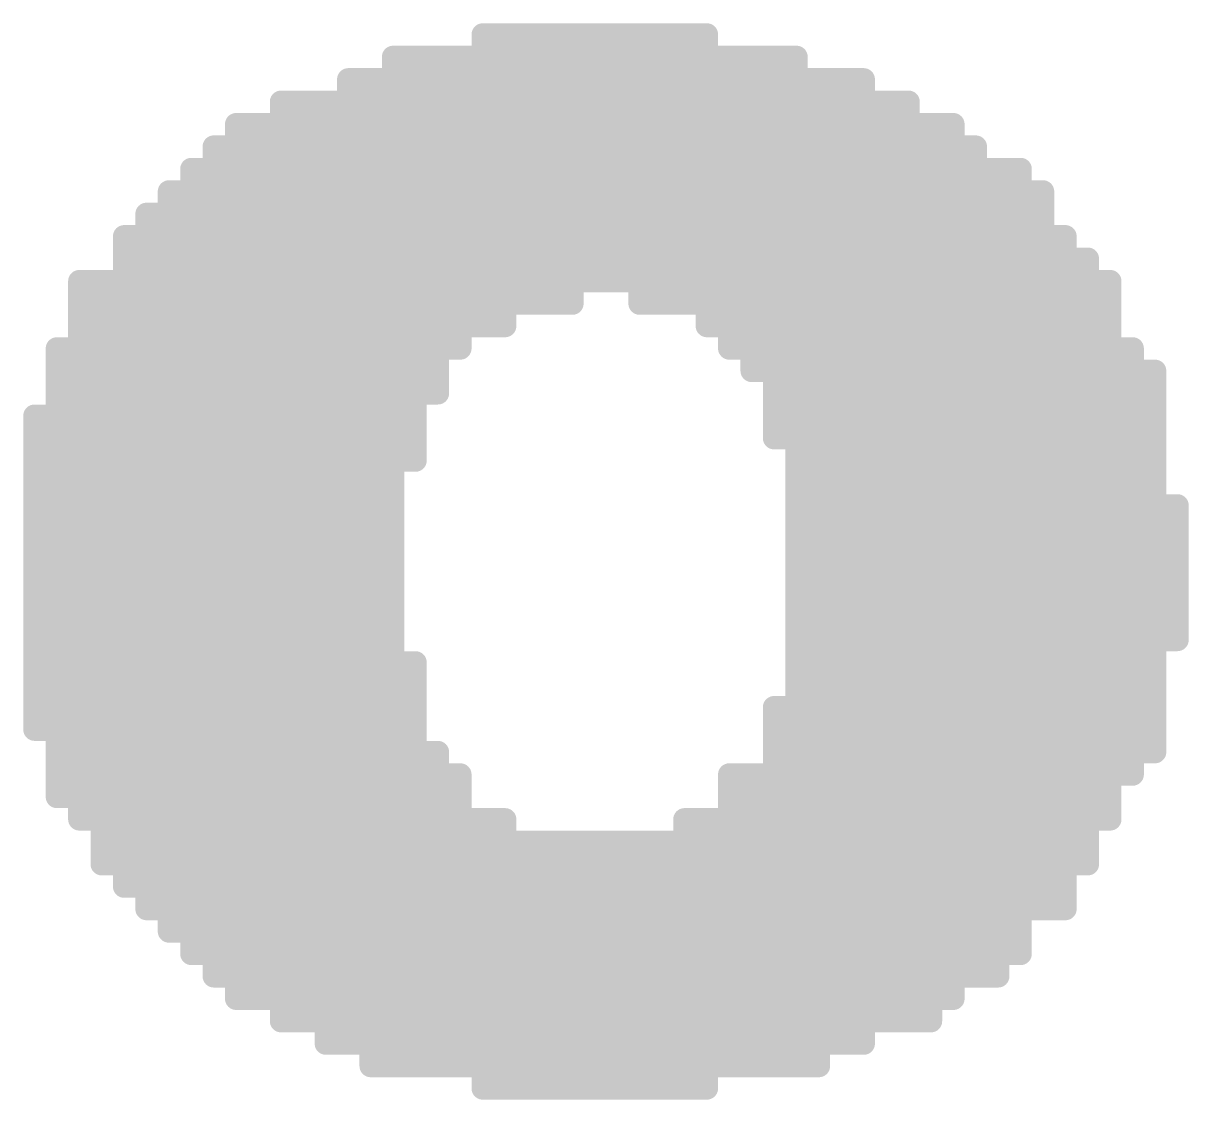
# Model space of a CAD drawing. Header units: millimetres. Extents: x 815.6 to 893.6, y 388.2 to 436.2.
# Drawn here: x 886.813 to 888.134, y 424.456 to 425.676 of the extents above; entities that cross this region are included whole.
import ezdxf

# ---------------------------------------------------------------- set-up
doc = ezdxf.new("R2010")
doc.units = ezdxf.units.MM
doc.layers.add('TOPOVERLAY', color=7, linetype='Continuous')

# ---------------------------------------------------------------- blocks, each defined once
blk = doc.blocks.new('ROSH_8')
at = {"layer": 'TOPOVERLAY', "const_width": 0.0254}
for points in [[(2.1209, 1.2065), (2.3749, 1.2065)], [(2.1209, 0.8763), (2.1209, 1.2065)], [(2.1463, 0.8763), (2.1463, 1.2065)], [(2.1717, 0.9017), (2.1717, 1.2065)], [(2.1971, 0.9017), (2.1971, 1.2065)], [(2.2225, 0.9017), (2.2225, 1.2065)], [(2.2479, 0.9271), (2.2479, 1.2065)], [(2.2733, 0.9271), (2.2733, 1.2065)], [(2.2987, 0.9017), (2.2987, 1.2065)], [(2.3241, 0.9017), (2.3241, 1.2065)], [(2.3495, 0.9017), (2.3495, 1.2065)], [(2.3749, 0.8763), (2.3749, 1.2065)], [(2.0193, 1.1811), (2.4765, 1.1811)], [(2.0193, 0.0381), (2.0193, 1.1811)], [(2.0447, 0.7239), (2.0447, 1.1811)], [(2.0701, 0.8001), (2.0701, 1.1811)], [(2.0955, 0.8509), (2.0955, 1.1811)], [(2.4003, 0.8509), (2.4003, 1.1811)], [(2.4257, 0.8255), (2.4257, 1.1811)], [(2.4511, 0.7493), (2.4511, 1.1811)], [(2.4765, 0.0381), (2.4765, 1.1811)], [(1.9685, 1.1557), (2.5527, 1.1557)], [(1.9685, 0.0635), (1.9685, 1.1557)], [(1.9939, 0.0381), (1.9939, 1.1557)], [(2.5019, 0.0381), (2.5019, 1.1557)], [(2.5273, 0.0635), (2.5273, 1.1557)], [(2.5527, 0.0635), (2.5527, 1.1557)], [(1.8923, 1.1303), (2.6035, 1.1303)], [(1.8923, 0.0889), (1.8923, 1.1303)], [(1.9177, 0.0889), (1.9177, 1.1303)], [(1.9431, 0.0635), (1.9431, 1.1303)], [(2.5781, 0.0889), (2.5781, 1.1303)], [(2.6035, 0.0889), (2.6035, 1.1303)], [(1.8415, 1.1049), (2.6543, 1.1049)], [(1.8415, 0.1143), (1.8415, 1.1049)], [(1.8669, 0.1143), (1.8669, 1.1049)], [(2.6289, 0.0889), (2.6289, 1.1049)], [(2.6543, 0.1143), (2.6543, 1.1049)], [(1.8161, 1.0795), (2.6797, 1.0795)], [(1.8161, 0.1397), (1.8161, 1.0795)], [(2.6797, 0.1397), (2.6797, 1.0795)], [(1.7907, 1.0541), (2.7305, 1.0541)], [(1.7907, 0.1651), (1.7907, 1.0541)], [(2.7051, 0.1397), (2.7051, 1.0541)], [(2.7305, 0.1651), (2.7305, 1.0541)], [(1.7653, 1.0287), (2.7559, 1.0287)], [(1.7653, 0.1905), (1.7653, 1.0287)], [(2.7559, 0.2159), (2.7559, 1.0287)], [(1.7399, 1.0033), (2.7559, 1.0033)], [(1.7399, 0.2159), (1.7399, 1.0033)], [(1.7145, 0.9779), (2.7813, 0.9779)], [(1.7145, 0.2413), (1.7145, 0.9779)], [(2.7813, 0.2159), (2.7813, 0.9779)], [(1.7145, 0.9525), (2.8067, 0.9525)], [(2.8067, 0.2667), (2.8067, 0.9525)], [(1.6637, 0.9271), (2.8321, 0.9271)], [(1.6637, 0.3175), (1.6637, 0.9271)], [(1.6891, 0.2667), (1.6891, 0.9271)], [(2.8321, 0.3175), (2.8321, 0.9271)], [(1.6637, 0.9017), (2.2225, 0.9017)], [(2.2987, 0.9017), (2.8321, 0.9017)], [(1.6637, 0.8763), (2.1463, 0.8763)], [(2.3749, 0.8763), (2.8321, 0.8763)], [(1.6383, 0.8509), (2.0955, 0.8509)], [(1.6383, 0.3429), (1.6383, 0.8509)], [(2.4003, 0.8509), (2.8575, 0.8509)], [(2.8575, 0.3683), (2.8575, 0.8509)], [(1.6383, 0.8255), (2.0701, 0.8255)], [(2.4257, 0.8255), (2.8829, 0.8255)], [(2.8829, 0.3937), (2.8829, 0.8255)], [(1.6383, 0.8001), (2.0701, 0.8001)], [(2.4511, 0.8001), (2.8829, 0.8001)], [(1.6129, 0.7747), (2.0447, 0.7747)], [(1.6129, 0.4191), (1.6129, 0.7747)], [(2.4511, 0.7747), (2.8829, 0.7747)], [(1.6129, 0.7493), (2.0447, 0.7493)], [(2.4511, 0.7493), (2.8829, 0.7493)], [(1.6129, 0.7239), (2.0447, 0.7239)], [(2.4765, 0.7239), (2.8829, 0.7239)], [(1.6129, 0.6985), (2.0193, 0.6985)], [(2.4765, 0.6985), (2.8829, 0.6985)], [(1.6129, 0.6731), (2.0193, 0.6731)], [(2.4765, 0.6731), (2.9083, 0.6731)], [(2.9083, 0.5207), (2.9083, 0.6731)], [(1.6129, 0.6477), (2.0193, 0.6477)], [(2.4765, 0.6477), (2.9083, 0.6477)], [(1.6129, 0.6223), (2.0193, 0.6223)], [(2.4765, 0.6223), (2.9083, 0.6223)], [(1.6129, 0.5969), (2.0193, 0.5969)], [(2.4765, 0.5969), (2.9083, 0.5969)], [(1.6129, 0.5715), (2.0193, 0.5715)], [(2.4765, 0.5715), (2.9083, 0.5715)], [(1.6129, 0.5461), (2.0193, 0.5461)], [(2.4765, 0.5461), (2.9083, 0.5461)], [(1.6129, 0.5207), (2.0193, 0.5207)], [(2.4765, 0.5207), (2.9083, 0.5207)], [(1.6129, 0.4953), (2.0447, 0.4953)], [(2.0447, 0.0381), (2.0447, 0.4953)], [(2.4765, 0.4953), (2.8829, 0.4953)], [(1.6129, 0.4699), (2.0447, 0.4699)], [(2.4765, 0.4699), (2.8829, 0.4699)], [(1.6129, 0.4445), (2.0447, 0.4445)], [(2.4511, 0.4445), (2.8829, 0.4445)], [(2.4511, 0.0381), (2.4511, 0.4445)], [(1.6129, 0.4191), (2.0447, 0.4191)], [(2.4511, 0.4191), (2.8829, 0.4191)], [(1.6383, 0.3937), (2.0701, 0.3937)], [(2.0701, 0.0381), (2.0701, 0.3937)], [(2.4511, 0.3937), (2.8829, 0.3937)], [(1.6383, 0.3683), (2.0955, 0.3683)], [(2.0955, 0.0381), (2.0955, 0.3683)], [(2.4003, 0.3683), (2.8575, 0.3683)], [(2.4003, 0.0381), (2.4003, 0.3683)], [(2.4257, 0.0381), (2.4257, 0.3683)], [(1.6383, 0.3429), (2.0955, 0.3429)], [(2.4003, 0.3429), (2.8321, 0.3429)], [(1.6637, 0.3175), (2.1463, 0.3175)], [(2.1209, 0.0127), (2.1209, 0.3175)], [(2.1463, 0.0127), (2.1463, 0.3175)], [(2.3495, 0.3175), (2.8321, 0.3175)], [(2.3495, 0.0127), (2.3495, 0.3175)], [(2.3749, 0.0127), (2.3749, 0.3175)], [(1.6891, 0.2921), (2.8067, 0.2921)], [(2.1717, 0.0127), (2.1717, 0.2921)], [(2.1971, 0.0127), (2.1971, 0.2921)], [(2.2225, 0.0127), (2.2225, 0.2921)], [(2.2479, 0.0127), (2.2479, 0.2921)], [(2.2733, 0.0127), (2.2733, 0.2921)], [(2.2987, 0.0127), (2.2987, 0.2921)], [(2.3241, 0.0127), (2.3241, 0.2921)], [(1.6891, 0.2667), (2.8067, 0.2667)], [(1.7145, 0.2413), (2.7813, 0.2413)], [(1.7399, 0.2159), (2.7813, 0.2159)], [(1.7653, 0.1905), (2.7305, 0.1905)], [(1.7907, 0.1651), (2.7305, 0.1651)], [(1.8161, 0.1397), (2.7051, 0.1397)], [(1.8415, 0.1143), (2.6543, 0.1143)], [(1.8923, 0.0889), (2.6289, 0.0889)], [(1.9431, 0.0635), (2.5527, 0.0635)], [(1.9939, 0.0381), (2.5019, 0.0381)], [(2.1209, 0.0127), (2.3749, 0.0127)]]:
    blk.add_lwpolyline(points, dxfattribs=at)
at = {"layer": 'TOPOVERLAY', "const_width": 0.0127}
for points in [[(2.11455, 1.2065, 1), (2.12725, 1.2065, 1)], [(2.11455, 1.2065, 1), (2.12725, 1.2065, 1)], [(2.13995, 1.2065, 1), (2.15265, 1.2065, 1)], [(2.16535, 1.2065, 1), (2.17805, 1.2065, 1)], [(2.19075, 1.2065, 1), (2.20345, 1.2065, 1)], [(2.21615, 1.2065, 1), (2.22885, 1.2065, 1)], [(2.24155, 1.2065, 1), (2.25425, 1.2065, 1)], [(2.26695, 1.2065, 1), (2.27965, 1.2065, 1)], [(2.29235, 1.2065, 1), (2.30505, 1.2065, 1)], [(2.31775, 1.2065, 1), (2.33045, 1.2065, 1)], [(2.34315, 1.2065, 1), (2.35585, 1.2065, 1)], [(2.36855, 1.2065, 1), (2.38125, 1.2065, 1)], [(2.36855, 1.2065, 1), (2.38125, 1.2065, 1)], [(2.01295, 1.1811, 1), (2.02565, 1.1811, 1)], [(2.01295, 1.1811, 1), (2.02565, 1.1811, 1)], [(2.03835, 1.1811, 1), (2.05105, 1.1811, 1)], [(2.06375, 1.1811, 1), (2.07645, 1.1811, 1)], [(2.08915, 1.1811, 1), (2.10185, 1.1811, 1)], [(2.39395, 1.1811, 1), (2.40665, 1.1811, 1)], [(2.41935, 1.1811, 1), (2.43205, 1.1811, 1)], [(2.44475, 1.1811, 1), (2.45745, 1.1811, 1)], [(2.47015, 1.1811, 1), (2.48285, 1.1811, 1)], [(2.47015, 1.1811, 1), (2.48285, 1.1811, 1)], [(1.96215, 1.1557, 1), (1.97485, 1.1557, 1)], [(1.96215, 1.1557, 1), (1.97485, 1.1557, 1)], [(1.98755, 1.1557, 1), (2.00025, 1.1557, 1)], [(2.49555, 1.1557, 1), (2.50825, 1.1557, 1)], [(2.52095, 1.1557, 1), (2.53365, 1.1557, 1)], [(2.54635, 1.1557, 1), (2.55905, 1.1557, 1)], [(2.54635, 1.1557, 1), (2.55905, 1.1557, 1)], [(1.88595, 1.1303, 1), (1.89865, 1.1303, 1)], [(1.88595, 1.1303, 1), (1.89865, 1.1303, 1)], [(1.91135, 1.1303, 1), (1.92405, 1.1303, 1)], [(1.93675, 1.1303, 1), (1.94945, 1.1303, 1)], [(2.57175, 1.1303, 1), (2.58445, 1.1303, 1)], [(2.59715, 1.1303, 1), (2.60985, 1.1303, 1)], [(2.59715, 1.1303, 1), (2.60985, 1.1303, 1)], [(1.83515, 1.1049, 1), (1.84785, 1.1049, 1)], [(1.83515, 1.1049, 1), (1.84785, 1.1049, 1)], [(1.86055, 1.1049, 1), (1.87325, 1.1049, 1)], [(2.62255, 1.1049, 1), (2.63525, 1.1049, 1)], [(2.64795, 1.1049, 1), (2.66065, 1.1049, 1)], [(2.64795, 1.1049, 1), (2.66065, 1.1049, 1)], [(1.80975, 1.0795, 1), (1.82245, 1.0795, 1)], [(1.80975, 1.0795, 1), (1.82245, 1.0795, 1)], [(2.67335, 1.0795, 1), (2.68605, 1.0795, 1)], [(2.67335, 1.0795, 1), (2.68605, 1.0795, 1)], [(1.78435, 1.0541, 1), (1.79705, 1.0541, 1)], [(1.78435, 1.0541, 1), (1.79705, 1.0541, 1)], [(2.69875, 1.0541, 1), (2.71145, 1.0541, 1)], [(2.72415, 1.0541, 1), (2.73685, 1.0541, 1)], [(2.72415, 1.0541, 1), (2.73685, 1.0541, 1)], [(1.75895, 1.0287, 1), (1.77165, 1.0287, 1)], [(1.75895, 1.0287, 1), (1.77165, 1.0287, 1)], [(2.74955, 1.0287, 1), (2.76225, 1.0287, 1)], [(2.74955, 1.0287, 1), (2.76225, 1.0287, 1)], [(1.73355, 1.0033, 1), (1.74625, 1.0033, 1)], [(1.73355, 1.0033, 1), (1.74625, 1.0033, 1)], [(2.74955, 1.0033, 1), (2.76225, 1.0033, 1)], [(1.70815, 0.9779, 1), (1.72085, 0.9779, 1)], [(1.70815, 0.9779, 1), (1.72085, 0.9779, 1)], [(2.77495, 0.9779, 1), (2.78765, 0.9779, 1)], [(2.77495, 0.9779, 1), (2.78765, 0.9779, 1)], [(1.70815, 0.9525, 1), (1.72085, 0.9525, 1)], [(2.80035, 0.9525, 1), (2.81305, 0.9525, 1)], [(2.80035, 0.9525, 1), (2.81305, 0.9525, 1)], [(1.65735, 0.9271, 1), (1.67005, 0.9271, 1)], [(1.65735, 0.9271, 1), (1.67005, 0.9271, 1)], [(1.68275, 0.9271, 1), (1.69545, 0.9271, 1)], [(2.24155, 0.9271, 1), (2.25425, 0.9271, 1)], [(2.26695, 0.9271, 1), (2.27965, 0.9271, 1)], [(2.82575, 0.9271, 1), (2.83845, 0.9271, 1)], [(2.82575, 0.9271, 1), (2.83845, 0.9271, 1)], [(1.65735, 0.9017, 1), (1.67005, 0.9017, 1)], [(2.16535, 0.9017, 1), (2.17805, 0.9017, 1)], [(2.19075, 0.9017, 1), (2.20345, 0.9017, 1)], [(2.21615, 0.9017, 1), (2.22885, 0.9017, 1)], [(2.21615, 0.9017, 1), (2.22885, 0.9017, 1)], [(2.29235, 0.9017, 1), (2.30505, 0.9017, 1)], [(2.29235, 0.9017, 1), (2.30505, 0.9017, 1)], [(2.31775, 0.9017, 1), (2.33045, 0.9017, 1)], [(2.34315, 0.9017, 1), (2.35585, 0.9017, 1)], [(2.82575, 0.9017, 1), (2.83845, 0.9017, 1)], [(1.65735, 0.8763, 1), (1.67005, 0.8763, 1)], [(2.11455, 0.8763, 1), (2.12725, 0.8763, 1)], [(2.13995, 0.8763, 1), (2.15265, 0.8763, 1)], [(2.13995, 0.8763, 1), (2.15265, 0.8763, 1)], [(2.36855, 0.8763, 1), (2.38125, 0.8763, 1)], [(2.36855, 0.8763, 1), (2.38125, 0.8763, 1)], [(2.82575, 0.8763, 1), (2.83845, 0.8763, 1)], [(1.63195, 0.8509, 1), (1.64465, 0.8509, 1)], [(1.63195, 0.8509, 1), (1.64465, 0.8509, 1)], [(2.08915, 0.8509, 1), (2.10185, 0.8509, 1)], [(2.08915, 0.8509, 1), (2.10185, 0.8509, 1)], [(2.39395, 0.8509, 1), (2.40665, 0.8509, 1)], [(2.39395, 0.8509, 1), (2.40665, 0.8509, 1)], [(2.85115, 0.8509, 1), (2.86385, 0.8509, 1)], [(2.85115, 0.8509, 1), (2.86385, 0.8509, 1)], [(1.63195, 0.8255, 1), (1.64465, 0.8255, 1)], [(2.06375, 0.8255, 1), (2.07645, 0.8255, 1)], [(2.41935, 0.8255, 1), (2.43205, 0.8255, 1)], [(2.41935, 0.8255, 1), (2.43205, 0.8255, 1)], [(2.87655, 0.8255, 1), (2.88925, 0.8255, 1)], [(2.87655, 0.8255, 1), (2.88925, 0.8255, 1)], [(1.63195, 0.8001, 1), (1.64465, 0.8001, 1)], [(2.06375, 0.8001, 1), (2.07645, 0.8001, 1)], [(2.06375, 0.8001, 1), (2.07645, 0.8001, 1)], [(2.44475, 0.8001, 1), (2.45745, 0.8001, 1)], [(2.87655, 0.8001, 1), (2.88925, 0.8001, 1)], [(1.60655, 0.7747, 1), (1.61925, 0.7747, 1)], [(1.60655, 0.7747, 1), (1.61925, 0.7747, 1)], [(2.03835, 0.7747, 1), (2.05105, 0.7747, 1)], [(2.44475, 0.7747, 1), (2.45745, 0.7747, 1)], [(2.87655, 0.7747, 1), (2.88925, 0.7747, 1)], [(1.60655, 0.7493, 1), (1.61925, 0.7493, 1)], [(2.03835, 0.7493, 1), (2.05105, 0.7493, 1)], [(2.44475, 0.7493, 1), (2.45745, 0.7493, 1)], [(2.44475, 0.7493, 1), (2.45745, 0.7493, 1)], [(2.87655, 0.7493, 1), (2.88925, 0.7493, 1)], [(1.60655, 0.7239, 1), (1.61925, 0.7239, 1)], [(2.03835, 0.7239, 1), (2.05105, 0.7239, 1)], [(2.03835, 0.7239, 1), (2.05105, 0.7239, 1)], [(2.47015, 0.7239, 1), (2.48285, 0.7239, 1)], [(2.87655, 0.7239, 1), (2.88925, 0.7239, 1)], [(1.60655, 0.6985, 1), (1.61925, 0.6985, 1)], [(2.01295, 0.6985, 1), (2.02565, 0.6985, 1)], [(2.47015, 0.6985, 1), (2.48285, 0.6985, 1)], [(2.87655, 0.6985, 1), (2.88925, 0.6985, 1)], [(1.60655, 0.6731, 1), (1.61925, 0.6731, 1)], [(2.01295, 0.6731, 1), (2.02565, 0.6731, 1)], [(2.47015, 0.6731, 1), (2.48285, 0.6731, 1)], [(2.90195, 0.6731, 1), (2.91465, 0.6731, 1)], [(2.90195, 0.6731, 1), (2.91465, 0.6731, 1)], [(1.60655, 0.6477, 1), (1.61925, 0.6477, 1)], [(2.01295, 0.6477, 1), (2.02565, 0.6477, 1)], [(2.47015, 0.6477, 1), (2.48285, 0.6477, 1)], [(2.90195, 0.6477, 1), (2.91465, 0.6477, 1)], [(1.60655, 0.6223, 1), (1.61925, 0.6223, 1)], [(2.01295, 0.6223, 1), (2.02565, 0.6223, 1)], [(2.47015, 0.6223, 1), (2.48285, 0.6223, 1)], [(2.90195, 0.6223, 1), (2.91465, 0.6223, 1)], [(1.60655, 0.5969, 1), (1.61925, 0.5969, 1)], [(2.01295, 0.5969, 1), (2.02565, 0.5969, 1)], [(2.47015, 0.5969, 1), (2.48285, 0.5969, 1)], [(2.90195, 0.5969, 1), (2.91465, 0.5969, 1)], [(1.60655, 0.5715, 1), (1.61925, 0.5715, 1)], [(2.01295, 0.5715, 1), (2.02565, 0.5715, 1)], [(2.47015, 0.5715, 1), (2.48285, 0.5715, 1)], [(2.90195, 0.5715, 1), (2.91465, 0.5715, 1)], [(1.60655, 0.5461, 1), (1.61925, 0.5461, 1)], [(2.01295, 0.5461, 1), (2.02565, 0.5461, 1)], [(2.47015, 0.5461, 1), (2.48285, 0.5461, 1)], [(2.90195, 0.5461, 1), (2.91465, 0.5461, 1)], [(1.60655, 0.5207, 1), (1.61925, 0.5207, 1)], [(2.01295, 0.5207, 1), (2.02565, 0.5207, 1)], [(2.47015, 0.5207, 1), (2.48285, 0.5207, 1)], [(2.90195, 0.5207, 1), (2.91465, 0.5207, 1)], [(2.90195, 0.5207, 1), (2.91465, 0.5207, 1)], [(1.60655, 0.4953, 1), (1.61925, 0.4953, 1)], [(2.03835, 0.4953, 1), (2.05105, 0.4953, 1)], [(2.03835, 0.4953, 1), (2.05105, 0.4953, 1)], [(2.47015, 0.4953, 1), (2.48285, 0.4953, 1)], [(2.87655, 0.4953, 1), (2.88925, 0.4953, 1)], [(1.60655, 0.4699, 1), (1.61925, 0.4699, 1)], [(2.03835, 0.4699, 1), (2.05105, 0.4699, 1)], [(2.47015, 0.4699, 1), (2.48285, 0.4699, 1)], [(2.87655, 0.4699, 1), (2.88925, 0.4699, 1)], [(1.60655, 0.4445, 1), (1.61925, 0.4445, 1)], [(2.03835, 0.4445, 1), (2.05105, 0.4445, 1)], [(2.44475, 0.4445, 1), (2.45745, 0.4445, 1)], [(2.44475, 0.4445, 1), (2.45745, 0.4445, 1)], [(2.87655, 0.4445, 1), (2.88925, 0.4445, 1)], [(1.60655, 0.4191, 1), (1.61925, 0.4191, 1)], [(1.60655, 0.4191, 1), (1.61925, 0.4191, 1)], [(2.03835, 0.4191, 1), (2.05105, 0.4191, 1)], [(2.44475, 0.4191, 1), (2.45745, 0.4191, 1)], [(2.87655, 0.4191, 1), (2.88925, 0.4191, 1)], [(1.63195, 0.3937, 1), (1.64465, 0.3937, 1)], [(2.06375, 0.3937, 1), (2.07645, 0.3937, 1)], [(2.06375, 0.3937, 1), (2.07645, 0.3937, 1)], [(2.44475, 0.3937, 1), (2.45745, 0.3937, 1)], [(2.87655, 0.3937, 1), (2.88925, 0.3937, 1)], [(2.87655, 0.3937, 1), (2.88925, 0.3937, 1)], [(1.63195, 0.3683, 1), (1.64465, 0.3683, 1)], [(2.08915, 0.3683, 1), (2.10185, 0.3683, 1)], [(2.08915, 0.3683, 1), (2.10185, 0.3683, 1)], [(2.39395, 0.3683, 1), (2.40665, 0.3683, 1)], [(2.39395, 0.3683, 1), (2.40665, 0.3683, 1)], [(2.41935, 0.3683, 1), (2.43205, 0.3683, 1)], [(2.85115, 0.3683, 1), (2.86385, 0.3683, 1)], [(2.85115, 0.3683, 1), (2.86385, 0.3683, 1)], [(1.63195, 0.3429, 1), (1.64465, 0.3429, 1)], [(1.63195, 0.3429, 1), (1.64465, 0.3429, 1)], [(2.08915, 0.3429, 1), (2.10185, 0.3429, 1)], [(2.39395, 0.3429, 1), (2.40665, 0.3429, 1)], [(2.82575, 0.3429, 1), (2.83845, 0.3429, 1)], [(1.65735, 0.3175, 1), (1.67005, 0.3175, 1)], [(1.65735, 0.3175, 1), (1.67005, 0.3175, 1)], [(2.11455, 0.3175, 1), (2.12725, 0.3175, 1)], [(2.13995, 0.3175, 1), (2.15265, 0.3175, 1)], [(2.13995, 0.3175, 1), (2.15265, 0.3175, 1)], [(2.34315, 0.3175, 1), (2.35585, 0.3175, 1)], [(2.34315, 0.3175, 1), (2.35585, 0.3175, 1)], [(2.36855, 0.3175, 1), (2.38125, 0.3175, 1)], [(2.82575, 0.3175, 1), (2.83845, 0.3175, 1)], [(2.82575, 0.3175, 1), (2.83845, 0.3175, 1)], [(1.68275, 0.2921, 1), (1.69545, 0.2921, 1)], [(2.16535, 0.2921, 1), (2.17805, 0.2921, 1)], [(2.19075, 0.2921, 1), (2.20345, 0.2921, 1)], [(2.21615, 0.2921, 1), (2.22885, 0.2921, 1)], [(2.24155, 0.2921, 1), (2.25425, 0.2921, 1)], [(2.26695, 0.2921, 1), (2.27965, 0.2921, 1)], [(2.29235, 0.2921, 1), (2.30505, 0.2921, 1)], [(2.31775, 0.2921, 1), (2.33045, 0.2921, 1)], [(2.80035, 0.2921, 1), (2.81305, 0.2921, 1)], [(1.68275, 0.2667, 1), (1.69545, 0.2667, 1)], [(1.68275, 0.2667, 1), (1.69545, 0.2667, 1)], [(2.80035, 0.2667, 1), (2.81305, 0.2667, 1)], [(2.80035, 0.2667, 1), (2.81305, 0.2667, 1)], [(1.70815, 0.2413, 1), (1.72085, 0.2413, 1)], [(1.70815, 0.2413, 1), (1.72085, 0.2413, 1)], [(2.77495, 0.2413, 1), (2.78765, 0.2413, 1)], [(1.73355, 0.2159, 1), (1.74625, 0.2159, 1)], [(1.73355, 0.2159, 1), (1.74625, 0.2159, 1)], [(2.74955, 0.2159, 1), (2.76225, 0.2159, 1)], [(2.77495, 0.2159, 1), (2.78765, 0.2159, 1)], [(2.77495, 0.2159, 1), (2.78765, 0.2159, 1)], [(1.75895, 0.1905, 1), (1.77165, 0.1905, 1)], [(1.75895, 0.1905, 1), (1.77165, 0.1905, 1)], [(2.72415, 0.1905, 1), (2.73685, 0.1905, 1)], [(1.78435, 0.1651, 1), (1.79705, 0.1651, 1)], [(1.78435, 0.1651, 1), (1.79705, 0.1651, 1)], [(2.72415, 0.1651, 1), (2.73685, 0.1651, 1)], [(2.72415, 0.1651, 1), (2.73685, 0.1651, 1)], [(1.80975, 0.1397, 1), (1.82245, 0.1397, 1)], [(1.80975, 0.1397, 1), (1.82245, 0.1397, 1)], [(2.67335, 0.1397, 1), (2.68605, 0.1397, 1)], [(2.69875, 0.1397, 1), (2.71145, 0.1397, 1)], [(2.69875, 0.1397, 1), (2.71145, 0.1397, 1)], [(1.83515, 0.1143, 1), (1.84785, 0.1143, 1)], [(1.83515, 0.1143, 1), (1.84785, 0.1143, 1)], [(1.86055, 0.1143, 1), (1.87325, 0.1143, 1)], [(2.64795, 0.1143, 1), (2.66065, 0.1143, 1)], [(2.64795, 0.1143, 1), (2.66065, 0.1143, 1)], [(1.88595, 0.0889, 1), (1.89865, 0.0889, 1)], [(1.88595, 0.0889, 1), (1.89865, 0.0889, 1)], [(1.91135, 0.0889, 1), (1.92405, 0.0889, 1)], [(2.57175, 0.0889, 1), (2.58445, 0.0889, 1)], [(2.59715, 0.0889, 1), (2.60985, 0.0889, 1)], [(2.62255, 0.0889, 1), (2.63525, 0.0889, 1)], [(2.62255, 0.0889, 1), (2.63525, 0.0889, 1)], [(1.93675, 0.0635, 1), (1.94945, 0.0635, 1)], [(1.93675, 0.0635, 1), (1.94945, 0.0635, 1)], [(1.96215, 0.0635, 1), (1.97485, 0.0635, 1)], [(2.52095, 0.0635, 1), (2.53365, 0.0635, 1)], [(2.54635, 0.0635, 1), (2.55905, 0.0635, 1)], [(2.54635, 0.0635, 1), (2.55905, 0.0635, 1)], [(1.98755, 0.0381, 1), (2.00025, 0.0381, 1)], [(1.98755, 0.0381, 1), (2.00025, 0.0381, 1)], [(2.01295, 0.0381, 1), (2.02565, 0.0381, 1)], [(2.03835, 0.0381, 1), (2.05105, 0.0381, 1)], [(2.06375, 0.0381, 1), (2.07645, 0.0381, 1)], [(2.08915, 0.0381, 1), (2.10185, 0.0381, 1)], [(2.39395, 0.0381, 1), (2.40665, 0.0381, 1)], [(2.41935, 0.0381, 1), (2.43205, 0.0381, 1)], [(2.44475, 0.0381, 1), (2.45745, 0.0381, 1)], [(2.47015, 0.0381, 1), (2.48285, 0.0381, 1)], [(2.49555, 0.0381, 1), (2.50825, 0.0381, 1)], [(2.49555, 0.0381, 1), (2.50825, 0.0381, 1)], [(2.11455, 0.0127, 1), (2.12725, 0.0127, 1)], [(2.11455, 0.0127, 1), (2.12725, 0.0127, 1)], [(2.13995, 0.0127, 1), (2.15265, 0.0127, 1)], [(2.16535, 0.0127, 1), (2.17805, 0.0127, 1)], [(2.19075, 0.0127, 1), (2.20345, 0.0127, 1)], [(2.21615, 0.0127, 1), (2.22885, 0.0127, 1)], [(2.24155, 0.0127, 1), (2.25425, 0.0127, 1)], [(2.26695, 0.0127, 1), (2.27965, 0.0127, 1)], [(2.29235, 0.0127, 1), (2.30505, 0.0127, 1)], [(2.31775, 0.0127, 1), (2.33045, 0.0127, 1)], [(2.34315, 0.0127, 1), (2.35585, 0.0127, 1)], [(2.36855, 0.0127, 1), (2.38125, 0.0127, 1)], [(2.36855, 0.0127, 1), (2.38125, 0.0127, 1)]]:
    blk.add_lwpolyline(points, format="xyb", close=True, dxfattribs=at)

msp = doc.modelspace()

# ---------------------------------------------------------------- block references
msp.add_blockref('ROSH_8', (885.2131, 424.4564))

doc.saveas('drawing.dxf')
